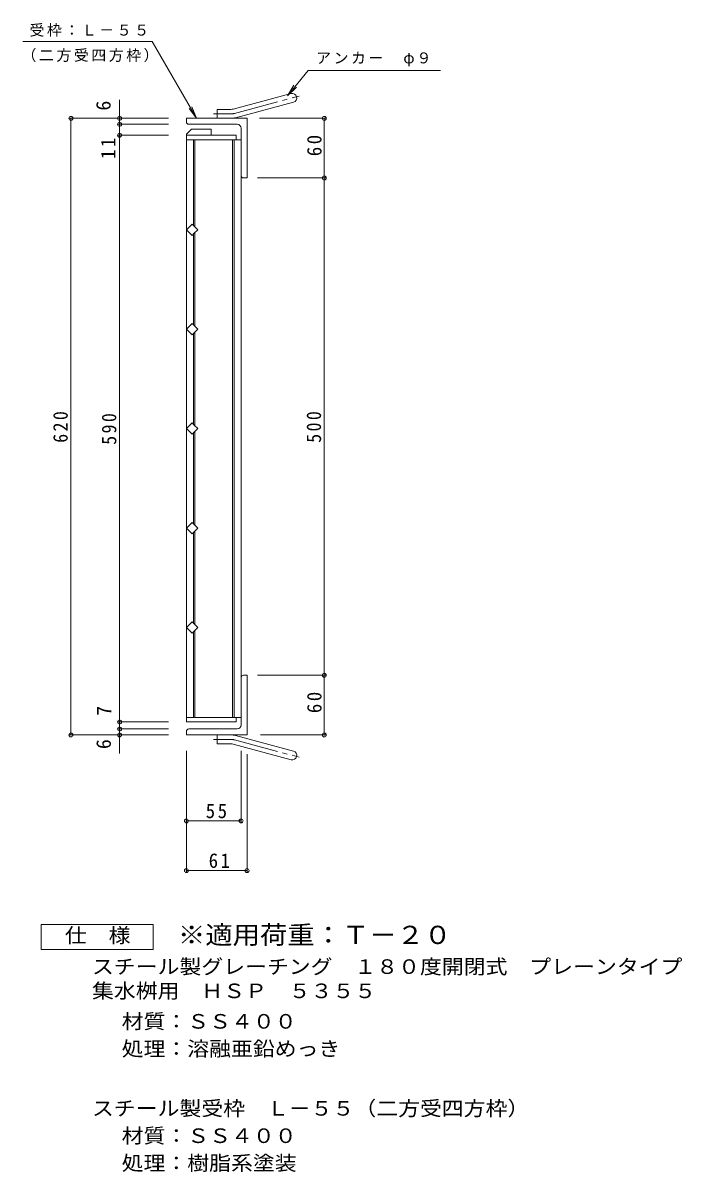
# Model space of a CAD drawing. Units: millimetres, scale not verified. Extents: x -559 to 866, y -688 to 661.
# Drawn here: x 203 to 866, y -553 to 603 of the extents above; entities that cross this region are included whole.
import ezdxf
from ezdxf.enums import TextEntityAlignment as Align

# ---------------------------------------------------------------- set-up
doc = ezdxf.new("R2010")
doc.units = ezdxf.units.MM
doc.header["$LTSCALE"] = 5
doc.header["$PDMODE"] = 32
doc.header["$PDSIZE"] = 4
doc.linetypes.add('CHAIN2', pattern=[12, 9, -1, 1, -1])
for name, color, linetype, lineweight in [('B-1', 2, 'Continuous', 9), ('B-2', 3, 'Continuous', 9), ('B-4', 7, 'Continuous', 9), ('B-5', 7, 'Continuous', 9), ('F-4_F-4ﾚｲﾔ', 2, 'Continuous', 9)]:
    doc.layers.add(name, color=color, linetype=linetype, lineweight=lineweight)
doc.layers.add('F-5_F-5ﾚｲﾔ', color=2, linetype='Continuous')
doc.styles.add('ＭＳ ゴシック', font='')
doc.styles.get('ＭＳ ゴシック').set_extended_font_data('MS Gothic')

msp = doc.modelspace()

# ---------------------------------------------------------------- linework, layer by layer
at = {"layer": 'B-1'}
for p, q in [((414.702, 516.26), (472.893, 531.852)), ((417.031, 507.566), (475.222, 523.158)), ((398.557, 506.953), (398.557, 515.953)), ((412.373, 515.953), (398.557, 515.953)), ((428.557, 506.953), (367.557, 506.953)), ((367.557, 503.453), (367.557, 506.953)), ((418.557, 500.953), (370.057, 500.953)), ((422.557, 496.953), (422.557, 449.453)), ((428.557, 506.953), (428.557, 446.953)), ((425.057, 446.953), (428.557, 446.953)), ((422.557, -103.047), (422.557, -55.547)), ((425.057, -53.047), (428.557, -53.047)), ((428.557, -113.047), (428.557, -53.047)), ((367.557, -109.547), (367.557, -113.047)), ((428.557, -113.047), (367.557, -113.047)), ((418.557, -107.047), (370.057, -107.047)), ((398.557, -113.047), (398.557, -122.047)), ((417.031, -113.66), (475.222, -129.253)), ((412.373, -122.047), (398.557, -122.047)), ((414.702, -122.354), (472.893, -137.946))]:
    msp.add_line(p, q, dxfattribs=at)
at = {"layer": 'B-1', "linetype": 'CHAIN2'}
for p, q in [((415.866, 511.913), (481.033, 529.374)), ((412.372, 511.453), (394.752, 511.453)), ((412.372, -117.547), (394.752, -117.547)), ((415.866, -118.007), (481.033, -135.469))]:
    msp.add_line(p, q, dxfattribs=at)
at = {"layer": 'B-1'}
for centre, radius, start, end in [((474.057, 527.505), 4.5, 285.00014, 104.99991), ((412.373, 524.953), 9, 270, 285.00002), ((370.057, 503.453), 2.5, 180, 270), ((412.372, 524.953), 18, 270, 285), ((418.557, 496.953), 4, 0, 90), ((425.057, 449.453), 2.5, 180, 270), ((425.057, -55.547), 2.5, 90, 180), ((418.557, -103.047), 4, 270, 0), ((370.057, -109.547), 2.5, 90, 180), ((412.372, -131.047), 18, 75, 90), ((412.373, -131.047), 9, 74.99998, 90), ((474.057, -133.599), 4.5, 255.00009, 74.99986)]:
    msp.add_arc(centre, radius, start, end, dxfattribs=at)
at = {"layer": 'B-1', "linetype": 'CHAIN2'}
for centre, start, end in [((412.372, 524.953), 270, 284.99995), ((412.372, -131.047), 75.00005, 90)]:
    msp.add_arc(centre, 13.5, start, end, dxfattribs=at)
at = {"layer": 'B-2'}
for p, q in [((367.557, 490.953), (372.557, 495.953)), ((367.557, 490.953), (367.557, 489.953)), ((367.557, 489.953), (417.557, 489.953)), ((367.557, 489.953), (367.557, -100.047)), ((367.557, 485.453), (422.557, 485.453)), ((372.557, 495.953), (392.557, 495.953)), ((374.557, 485.453), (374.557, 399.266)), ((376.057, 485.453), (376.057, 397.767)), ((392.557, 489.953), (392.557, 495.953)), ((414.057, 485.453), (414.057, -95.547)), ((415.557, 485.453), (415.557, -95.547)), ((417.557, 489.953), (417.557, 485.453)), ((422.557, 485.453), (422.557, -95.547)), ((374.557, 390.639), (374.557, 299.267)), ((376.057, 392.139), (376.057, 297.767)), ((374.557, 290.639), (374.557, 199.267)), ((376.057, 292.139), (376.057, 197.767)), ((374.557, 190.639), (374.557, 99.266)), ((376.057, 192.139), (376.057, 97.767)), ((374.557, 90.639), (374.557, -0.733)), ((376.057, 92.139), (376.057, -2.233)), ((374.557, -9.361), (374.557, -95.547)), ((376.057, -7.861), (376.057, -95.547)), ((367.557, -95.547), (422.557, -95.547)), ((367.557, -100.047), (417.557, -100.047)), ((417.557, -100.047), (417.557, -95.547))]:
    msp.add_line(p, q, dxfattribs=at)
for points in [[(373.214, 389.296), (367.557, 394.953), (373.214, 400.61), (378.871, 394.953)], [(378.871, 394.953), (375.24, 391.321), (373.214, 389.296)]]:
    msp.add_lwpolyline(points, dxfattribs=at)
for points in [[(373.214, 300.61), (367.557, 294.953), (373.214, 289.296), (378.871, 294.953), (375.24, 298.584)], [(373.214, 200.61), (367.557, 194.953), (373.214, 189.296), (378.871, 194.953), (375.24, 198.584)], [(373.214, 100.61), (367.557, 94.953), (373.214, 89.296), (378.871, 94.953), (375.24, 98.584)], [(373.214, 0.61), (367.557, -5.047), (373.214, -10.704), (378.871, -5.047), (375.24, -1.416)]]:
    msp.add_lwpolyline(points, close=True, dxfattribs=at)
at = {"layer": 'B-4'}
for p, q in [((300.242, 525.408), (300.242, 500.953)), ((349.464, 506.953), (249.851, 506.953)), ((251.351, 506.953), (251.351, -113.047)), ((349.464, 500.953), (298.743, 500.953)), ((300.242, 500.953), (300.242, 489.953)), ((441.033, 506.953), (507.706, 506.953)), ((506.206, 446.953), (506.206, 506.953)), ((349.464, 489.953), (298.743, 489.953)), ((300.242, 489.953), (300.242, -100.047)), ((438.94, 446.953), (507.706, 446.953)), ((506.206, -53.047), (506.206, 446.953)), ((438.94, -53.047), (507.706, -53.047)), ((506.206, -113.047), (506.206, -53.047)), ((349.464, -100.047), (298.743, -100.047)), ((300.242, -100.047), (300.242, -107.047)), ((349.464, -113.047), (249.851, -113.047)), ((349.464, -107.047), (298.743, -107.047)), ((300.242, -107.047), (300.242, -131.73)), ((442.2, -113.047), (507.706, -113.047)), ((367.557, -129.039), (367.557, -250.943)), ((422.557, -129.039), (422.557, -200.943)), ((428.557, -132.365), (428.557, -250.943)), ((367.557, -199.443), (422.557, -199.443)), ((367.557, -249.443), (428.557, -249.443))]:
    msp.add_line(p, q, dxfattribs=at)
for p in [(251.351, 506.953), (300.242, 506.953), (506.206, 506.953), (300.242, 500.953), (300.242, 489.953), (506.206, 446.953), (506.206, -53.047), (300.242, -100.047), (251.351, -113.047), (300.242, -107.047), (300.242, -113.047), (506.206, -113.047), (367.557, -199.443), (422.557, -199.443), (367.557, -249.443), (428.557, -249.443)]:
    msp.add_point(p, dxfattribs=at)
at = {"layer": 'B-5'}
for p, q in [((489.951, 555.1), (623.147, 555.1)), ((469.117, 529.664), (478.232, 538.218)), ((377.788, 506.953), (373.005, 518.501))]:
    msp.add_line(p, q, dxfattribs=at)
for points in [[(203.129, 584.313), (333.125, 584.313), (377.788, 506.953), (370.179, 516.87)], [(489.951, 555.1), (469.117, 529.664), (475.708, 540.286)]]:
    msp.add_lwpolyline(points, dxfattribs=at)
at = {"layer": 'F-4_F-4ﾚｲﾔ'}
msp.add_lwpolyline([(221.517, -328.794), (221.517, -303.793), (334.016, -303.793), (334.016, -328.794)], close=True, dxfattribs=at)

# ---------------------------------------------------------------- texts
at = {"layer": 'B-4', "color": 2, "style": 'ＭＳ ゴシック'}
for s, p in [('6', (295.69, 514.718)), ('7', (296.321, -93.753)), ('6', (295.938, -127.3))]:
    msp.add_text(s, height=14.66, rotation=90, dxfattribs=at).set_placement(p, align=Align.BOTTOM_LEFT)
at = {"layer": 'B-4', "color": 2, "char_height": 14.66, "attachment_point": 7, "rotation": 90, "style": 'ＭＳ ゴシック'}
for s, insert in [('\\T1.27;\\W0.95;11', (296.142, 466.064)), ('\\T1.27;\\W0.95;60', (503.706, 468.828)), ('\\T1.27;\\W0.9;620', (248.351, 180.703)), ('\\T1.27;\\W0.9;590', (297.243, 178.703)), ('\\T1.27;\\W0.9;500', (503.206, 180.703)), ('\\T1.27;\\W0.95;60', (503.706, -91.172))]:
    msp.add_mtext(s, dxfattribs=dict(at, insert=insert))
at = {"layer": 'B-4', "color": 2, "char_height": 14.66, "attachment_point": 7, "style": 'ＭＳ ゴシック'}
for s, insert in [('\\T1.27;\\W0.95;55', (386.932, -196.943)), ('\\T1.27;\\W0.95;61', (389.932, -246.943))]:
    msp.add_mtext(s, dxfattribs=dict(at, insert=insert))
at = {"layer": 'B-5', "char_height": 11, "attachment_point": 7, "style": 'ＭＳ ゴシック'}
for s, insert in [('\\T1.17;受枠：Ｌ－５５', (209.68, 588.965)), ('\\T1.17;（二方受四方枠）', (201.634, 563.454)), ('\\T1.17;アンカー\u3000φ９', (497.966, 559.229))]:
    msp.add_mtext(s, dxfattribs=dict(at, insert=insert))
at = {"layer": 'F-4_F-4ﾚｲﾔ', "style": 'ＭＳ ゴシック', "width": 1.1}
for s, p in [('仕\u3000様', (245.266, -326.294)), ('スチール製グレーチング\u3000１８０度開閉式\u3000プレーンタイプ', (272.561, -357.754)), ('集水桝用\u3000ＨＳＰ\u3000５３５５', (272.561, -382.127)), ('材質：ＳＳ４００', (302.417, -412.779)), ('処理：溶融亜鉛めっき', (302.417, -440.279)), ('スチール製受枠\u3000Ｌ－５５（二方受四方枠）', (272.562, -500.28)), ('材質：ＳＳ４００', (302.417, -527.78)), ('処理：樹脂系塗装', (302.417, -555.28))]:
    msp.add_text(s, height=14.66, dxfattribs=at).set_placement(p, align=Align.BOTTOM_LEFT)
at = {"layer": 'F-5_F-5ﾚｲﾔ', "color": 3, "style": 'ＭＳ ゴシック', "width": 1.1}
msp.add_text('※適用荷重：Ｔ－２０', height=18.33, dxfattribs=at).set_placement((359.016, -328.794), align=Align.BOTTOM_LEFT)

doc.saveas('drawing.dxf')
